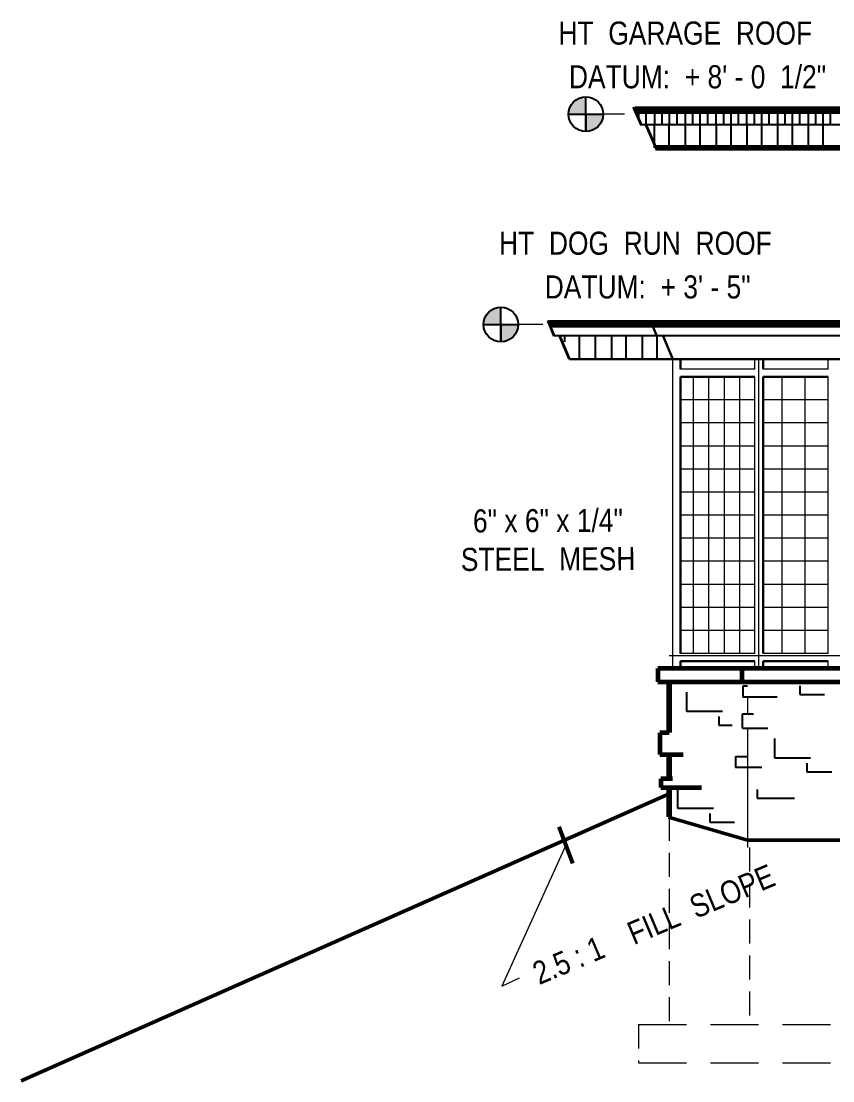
# Model space of a CAD drawing. Header units: inches. Extents: x 913 to 4010, y 85 to 6286.
# Drawn here: x 1212.2 to 1423.6, y 256.8 to 532.6 of the extents above; entities that cross this region are included whole.
import ezdxf

# ---------------------------------------------------------------- set-up
doc = ezdxf.new("R2010")
doc.units = ezdxf.units.IN
doc.header["$MEASUREMENT"] = 0
doc.linetypes.add('CENTER2', pattern=[1.125, 0.75, -0.125, 0.125, -0.125])
doc.linetypes.add('HIDDEN', pattern=[0.375, 0.25, -0.125])
for name, color, linetype, lineweight in [('BALCONY', 7, 'Continuous', 9), ('FINISHED GRADE', 3, 'Continuous', 50), ('FOUNDATION', 7, 'HIDDEN', 20), ('GRID LAYOUT', 1, 'Continuous', 9)]:
    doc.layers.add(name, color=color, linetype=linetype, lineweight=lineweight)
for name, color, linetype in [('NORTH_ELEVATION', 7, 'Continuous'), ('SOUTH_ELEVATION', 7, 'Continuous'), ('SOUTH_ELEVATION_TEXT', 7, 'Continuous')]:
    doc.layers.add(name, color=color, linetype=linetype)
doc.styles.add('ARCHENT', font='technical.ttf', dxfattribs={"height": 6})
doc.styles.add('ARCHENTLTD', font='technical.ttf', dxfattribs={"height": 0.1875})
doc.dimstyles.new('ARCHENTLTD', dxfattribs={"dimscale": 0.05, "dimtxt": 0.1875, "dimasz": 3, "dimexe": 9, "dimexo": 1, "dimgap": 2.5, "dimtad": 0, "dimdec": 1, "dimzin": 1, "dimdsep": 46, "dimlunit": 4, "dimtxsty": 'ARCHENTLTD', "dimblk": 'ARCHTICK', "dimcen": 6, "dimclrd": 256, "dimclre": 256, "dimclrt": 256, "dimaunit": 1, "dimadec": 0, "dimazin": 0, "dimtfac": 1, "dimtdec": 1, "dimtofl": 0, "dimtmove": 1, "dimatfit": 3, "dimldrblk": 'ARCHTICK', "dimfxl": 1, "dimfrac": 2, "dimtolj": 1, "dimtzin": 0, "dimlwd": 9, "dimlwe": 9, "dimarcsym": 0})

# ---------------------------------------------------------------- blocks, each defined once
blk = doc.blocks.new('_ArchTick')
at = {"color": 0, "linetype": 'ByBlock', "const_width": 0.15}
blk.add_lwpolyline([(-0.5, -0.5), (0.5, 0.5)], dxfattribs=at)

msp = doc.modelspace()

# ---------------------------------------------------------------- hatches: boundary and pattern name
at = {"layer": 'SOUTH_ELEVATION_TEXT', "linetype": 'Continuous', "ltscale": 0.5}
h = msp.add_hatch(color=7, dxfattribs=at)
h.paths.add_polyline_path([(1359.24, 512.9), (1359.24, 508.4), (1354.74, 508.4, -0.414214)])
h.paths.add_polyline_path([(1359.24, 503.9), (1359.24, 508.4), (1363.74, 508.4, -0.414214)])
h = msp.add_hatch(color=7, dxfattribs=at)
h.paths.add_polyline_path([(1337.12, 458.16), (1337.12, 453.66), (1332.62, 453.66, -0.414214)])
h.paths.add_polyline_path([(1337.12, 449.16), (1337.12, 453.66), (1341.62, 453.66, -0.414214)])

# ---------------------------------------------------------------- linework, layer by layer
at = {"layer": 'FINISHED GRADE', "color": 3}
for p, q in [((1380.93, 331.51), (1212.2, 256.84)), ((1401.35, 319.47, 0.11), (1380.78, 325.49)), ((1426.14, 319.49), (1401.35, 319.47, 0.11))]:
    msp.add_line(p, q, dxfattribs=at)
at = {"layer": 'FOUNDATION', "ltscale": 25}
for p, q in [((1380.93, 325.51), (1380.93, 271.49)), ((1401.85, 317.56), (1401.85, 271.49)), ((1372.93, 271.49), (1372.93, 261.49))]:
    msp.add_line(p, q, dxfattribs=at)
at = {"layer": 'GRID LAYOUT', "lineweight": 5, "ltscale": 50}
for p, q in [((1369.3, 508.4, -1.73), (1359.21, 508.4, -1.73)), ((1348.07, 453.69, -1.73), (1337.12, 453.69, -1.73))]:
    msp.add_line(p, q, dxfattribs=at)
at = {"layer": 'NORTH_ELEVATION', "color": 93, "linetype": 'Continuous', "lineweight": 30, "ltscale": 0.5}
msp.add_line((1372.12, 509.16), (3589.58, 509.16), dxfattribs=at)
at = {"layer": 'NORTH_ELEVATION', "color": 93, "linetype": 'Continuous', "lineweight": -3, "ltscale": 0.5}
for p, q in [((1372.97, 509.44, -21.31), (1372.97, 507.23, -21.31)), ((1374.9, 509.44, -21.31), (1374.9, 505.65, -21.31)), ((1377.12, 509.44, -21.31), (1377.12, 505.65, -21.31)), ((1379.05, 509.44, -21.31), (1379.05, 505.65, -21.31)), ((1380.97, 509.44, -21.31), (1380.97, 505.65, -21.31)), ((1382.9, 509.44, -21.31), (1382.9, 505.65, -21.31)), ((1385.12, 509.44, -21.31), (1385.12, 505.65, -21.31)), ((1387.05, 509.44, -21.31), (1387.05, 505.65, -21.31)), ((1388.97, 509.44, -21.31), (1388.97, 505.65, -21.31)), ((1390.9, 509.44, -21.31), (1390.9, 505.65, -21.31)), ((1393.12, 509.44, -21.31), (1393.12, 505.65, -21.31)), ((1395.05, 509.45, -21.31), (1395.05, 505.65, -21.31)), ((1396.97, 509.45, -21.31), (1396.97, 505.65, -21.31)), ((1398.9, 509.45, -21.31), (1398.9, 505.65, -21.31)), ((1401.12, 509.45, -21.31), (1401.12, 505.65, -21.31)), ((1403.05, 509.45, -21.31), (1403.05, 505.65, -21.31)), ((1404.97, 509.45, -21.31), (1404.97, 505.65, -21.31)), ((1406.9, 509.45, -21.31), (1406.9, 505.65, -21.31)), ((1409.12, 509.45, -21.31), (1409.12, 505.65, -21.31)), ((1411.05, 509.45, -21.31), (1411.05, 505.65, -21.31)), ((1412.97, 509.45, -21.31), (1412.97, 505.65, -21.31)), ((1414.9, 509.45, -21.31), (1414.9, 505.65, -21.31)), ((1417.12, 509.45, -21.31), (1417.12, 505.65, -21.31)), ((1419.05, 509.45, -21.31), (1419.05, 505.65, -21.31)), ((1420.97, 509.45, -21.31), (1420.97, 505.65, -21.31)), ((1422.9, 509.45, -21.31), (1422.9, 505.65, -21.31))]:
    msp.add_line(p, q, dxfattribs=at)
at = {"layer": 'NORTH_ELEVATION', "color": 49, "linetype": 'Continuous', "ltscale": 0.5}
for p, q in [((1377.07, 505.65, -21.31), (1377.07, 499.65, -21.31)), ((1380.87, 505.65, -21.31), (1380.87, 499.65, -21.31)), ((1385.07, 505.65, -21.31), (1385.07, 499.65, -21.31)), ((1388.96, 505.65, -21.31), (1388.96, 499.65, -21.31)), ((1393.15, 505.65, -21.31), (1393.15, 499.65, -21.31)), ((1396.96, 505.65, -21.31), (1396.96, 499.65, -21.31)), ((1401.15, 505.65, -21.31), (1401.15, 499.65, -21.31)), ((1404.96, 505.65, -21.31), (1404.96, 499.65, -21.31)), ((1409.15, 505.65, -21.31), (1409.15, 499.65, -21.31)), ((1412.96, 505.65, -21.31), (1412.96, 499.65, -21.31)), ((1417.15, 505.65, -21.31), (1417.15, 499.65, -21.31)), ((1420.96, 505.65, -21.31), (1420.96, 499.65, -21.31)), ((1353.7, 450.66, -1.56), (1353.7, 449.16, -1.56)), ((1357.51, 450.66, -1.56), (1357.51, 444.66, -1.56)), ((1361.7, 450.66, -1.56), (1361.7, 444.66, -1.56)), ((1365.89, 450.66, -1.56), (1365.89, 444.66, -1.56)), ((1369.7, 450.66, -1.56), (1369.7, 444.66, -1.56)), ((1373.89, 450.66, -1.56), (1373.89, 444.66, -1.56)), ((1377.7, 450.66, -1.56), (1377.7, 444.66, -1.56))]:
    msp.add_line(p, q, dxfattribs=at)
at = {"layer": 'NORTH_ELEVATION', "color": 27, "linetype": 'Continuous', "lineweight": 20, "ltscale": 0.5}
for p, q in [((1405.38, 371.2, 1.17), (1405.38, 371.2, 1.17)), ((1405.35, 367.49, 1.17), (1405.35, 367.49, 1.17)), ((1406.55, 368.41, 1.17), (1406.55, 368.41, 1.17)), ((1402.66, 365.01), (1402.66, 365.01)), ((1401.97, 359), (1401.97, 359)), ((1403.05, 358.57), (1403.05, 358.57)), ((1403.36, 354.46), (1403.36, 354.46)), ((1402.65, 351.81), (1402.65, 351.81))]:
    msp.add_line(p, q, dxfattribs=at)
at = {"layer": 'NORTH_ELEVATION', "color": 1, "linetype": 'CENTER2', "lineweight": 5, "ltscale": 150}
msp.add_line((1380.93, 367.49), (1692.03, 367.49), dxfattribs=at)
at = {"layer": 'NORTH_ELEVATION', "linetype": 'HIDDEN', "lineweight": 5, "ltscale": 50}
for p, q in [((1372.93, 271.49), (1438.13, 271.49)), ((1372.93, 261.49), (1426.13, 261.49))]:
    msp.add_line(p, q, dxfattribs=at)
at = {"layer": 'NORTH_ELEVATION', "color": 93, "linetype": 'Continuous', "ltscale": 0.5}
for points, const_width, elevation in [([(1372.01, 509.44), (2113.74, 509.16)], 2, -19.31), ([(1349.71, 453.86), (1426.14, 453.87)], 2, -1.56), ([(1350.95, 450.78), (1426.14, 450.78)], 0.5, -1.56)]:
    msp.add_lwpolyline(points, dxfattribs=dict(at, const_width=const_width, elevation=elevation))
at = {"layer": 'NORTH_ELEVATION', "color": 93, "linetype": 'Continuous', "ltscale": 0.5, "const_width": 0.5}
for points in [[(1408.4, 509.04), (3589.53, 509.04)], [(1373.35, 505.66), (1788.73, 505.66)], [(1403.99, 505.66), (1788.73, 505.66)], [(1404.91, 505.66), (1788.73, 505.66)], [(1407.04, 505.66), (3588.17, 505.67)]]:
    msp.add_lwpolyline(points, dxfattribs=at)
at = {"layer": 'NORTH_ELEVATION', "color": 27, "linetype": 'Continuous', "lineweight": 60, "ltscale": 0.5, "const_width": 1.5}
for points in [[(1380.92, 360.67), (1380.92, 347.42)], [(1380.92, 341.79), (1380.92, 335.51)], [(1380.92, 333.24), (1380.93, 325.51)]]:
    msp.add_lwpolyline(points, dxfattribs=at)
at = {"layer": 'SOUTH_ELEVATION', "color": 93, "linetype": 'Continuous', "lineweight": 30, "ltscale": 50}
for p, q in [((1373.68, 505.66, -21.31), (1372.24, 509.05, -21.31)), ((1377.75, 450.66), (1376.39, 453.86))]:
    msp.add_line(p, q, dxfattribs=at)
at = {"layer": 'SOUTH_ELEVATION', "color": 7, "linetype": 'Continuous', "lineweight": 30, "ltscale": 50}
msp.add_line((1381.88, 444.66), (1379.34, 450.66), dxfattribs=at)
at = {"layer": 'SOUTH_ELEVATION', "color": 7, "linetype": 'Continuous', "lineweight": 30, "ltscale": 100}
msp.add_line((1426.14, 444.66, -1.56), (1354.96, 444.66, -1.56), dxfattribs=at)
at = {"layer": 'SOUTH_ELEVATION', "color": 5, "lineweight": 20, "ltscale": 100}
for p, q in [((1381.93, 364.17, -3.13), (1381.93, 444.4)), ((1403.22, 442.04, -1.61), (1403.22, 444.66, -1.56)), ((1403.22, 368.04, -3.05), (1403.22, 440.04, -1.65)), ((1403.22, 380.04, -0.4), (1383.93, 380.04, -0.4)), ((1422.35, 380.04, -1.96), (1405.42, 380.04, -1.96)), ((1403.22, 374.04, -0.4), (1383.93, 374.04, -0.4)), ((1422.35, 374.04, -1.96), (1405.42, 374.04, -1.96)), ((1403.22, 368.04, -0.4), (1383.93, 368.04, -0.4)), ((1403.22, 364.17, -3.13), (1403.22, 366.04, -3.09))]:
    msp.add_line(p, q, dxfattribs=at)
at = {"layer": 'SOUTH_ELEVATION', "color": 5, "lineweight": 30, "ltscale": 100}
for p, q in [((1383.93, 442.04, -0.09), (1383.93, 444.4)), ((1405.42, 442.04, -1.62), (1405.42, 444.66, -1.56)), ((1383.93, 368.04, -2.98), (1383.93, 440.04, -0.17)), ((1405.42, 368.04, -3.07), (1405.42, 440.04, -1.65)), ((1383.93, 364.17, -3.13), (1383.93, 366.04, -3.05)), ((1405.42, 364.17, -3.13), (1405.42, 366.04, -3.1))]:
    msp.add_line(p, q, dxfattribs=at)
at = {"layer": 'SOUTH_ELEVATION', "color": 5, "lineweight": 9, "ltscale": 100}
for p, q in [((1404.32, 364.17, -3.13), (1404.32, 444.66)), ((1422.35, 442.05, -1.62), (1422.35, 444.66, -1.56)), ((1387.31, 368.04, -0.4), (1387.31, 440.04, -0.4)), ((1391.31, 368.04, -0.4), (1391.31, 440.04, -0.4)), ((1395.31, 368.04, -0.4), (1395.31, 440.04, -0.4)), ((1399.31, 368.04, -0.4), (1399.31, 440.04, -0.4)), ((1410.35, 368.04, -1.96), (1410.35, 440.04, -1.96)), ((1416.35, 368.04, -1.96), (1416.35, 440.04, -1.96)), ((1422.35, 368.04, -3.07), (1422.35, 440.07, -1.65)), ((1403.22, 434.04, -0.4), (1383.93, 434.04, -0.4)), ((1422.35, 434.04, -1.96), (1405.42, 434.04, -1.96)), ((1403.22, 428.04, -0.4), (1383.93, 428.04, -0.4)), ((1422.35, 428.04, -1.96), (1405.42, 428.04, -1.96)), ((1403.22, 422.04, -0.4), (1383.93, 422.04, -0.4)), ((1422.35, 422.04, -1.96), (1405.42, 422.04, -1.96)), ((1403.22, 416.04, -0.4), (1383.93, 416.04, -0.4)), ((1422.35, 416.04, -1.96), (1405.42, 416.04, -1.96)), ((1403.22, 410.04, -0.4), (1383.93, 410.04, -0.4)), ((1422.35, 410.04, -1.96), (1405.42, 410.04, -1.96)), ((1403.22, 404.04, -0.4), (1383.93, 404.04, -0.4)), ((1422.35, 404.04, -1.96), (1405.42, 404.04, -1.96)), ((1403.22, 398.04, -0.4), (1383.93, 398.04, -0.4)), ((1422.35, 398.04, -1.96), (1405.42, 398.04, -1.96)), ((1403.22, 392.04, -0.4), (1383.93, 392.04, -0.4)), ((1422.35, 392.04, -1.96), (1405.42, 392.04, -1.96)), ((1403.22, 386.04, -0.4), (1383.93, 386.04, -0.4)), ((1422.35, 386.04, -1.96), (1405.42, 386.04, -1.96)), ((1422.35, 364.17, -3.13), (1422.35, 366.04, -3.1))]:
    msp.add_line(p, q, dxfattribs=at)
at = {"layer": 'SOUTH_ELEVATION', "color": 5, "linetype": 'Continuous', "lineweight": 20, "ltscale": 100}
for p, q in [((1403.22, 442.04, -0.4), (1383.93, 442.04, -0.4)), ((1422.35, 442.05, -1.62), (1405.42, 442.04, -1.96)), ((1403.22, 368.04, -0.4), (1383.93, 368.04, -0.4)), ((1422.35, 368.04, -0.63), (1405.42, 368.04, -1.96))]:
    msp.add_line(p, q, dxfattribs=at)
at = {"layer": 'SOUTH_ELEVATION', "color": 5, "linetype": 'Continuous', "lineweight": 30, "ltscale": 100}
for p, q in [((1403.22, 440.04, -0.4), (1383.93, 440.04, -0.4)), ((1422.35, 440.07, -1.65), (1405.42, 440.04, -1.96)), ((1403.22, 366.04, -0.4), (1383.93, 366.04, -0.4)), ((1422.35, 366.04, -1.96), (1405.42, 366.04, -1.96))]:
    msp.add_line(p, q, dxfattribs=at)
at = {"layer": 'SOUTH_ELEVATION', "color": 7, "linetype": 'Continuous', "lineweight": 20, "ltscale": 0.5}
msp.add_line((1389.87, 376.03, 1.17), (1389.87, 376.03, 1.17), dxfattribs=at)
at = {"layer": 'SOUTH_ELEVATION', "color": 37, "linetype": 'Continuous', "ltscale": 0.75}
msp.add_line((1406.32, 373.59, 1.17), (1406.32, 373.59, 1.17), dxfattribs=at)
at = {"layer": 'SOUTH_ELEVATION', "color": 27, "linetype": 'Continuous', "lineweight": 20, "ltscale": 0.75}
for p, q in [((1406.36, 367.45, 1), (1406.36, 367.45, 1)), ((1402.71, 351.55, 1), (1402.71, 351.55, 1)), ((1402.46, 349.23, 1), (1402.46, 349.23, 1))]:
    msp.add_line(p, q, dxfattribs=at)
at = {"layer": 'SOUTH_ELEVATION', "color": 27, "lineweight": 60, "ltscale": 100}
msp.add_line((1426.17, 364.17, -3.13), (1377.96, 364.17, -3.13), dxfattribs=at)
at = {"layer": 'SOUTH_ELEVATION', "color": 27, "lineweight": 60}
for p, q in [((1377.96, 364.17, -3.13), (1377.96, 360.67, -3.13)), ((1399.85, 364.17, -1.56), (1399.85, 360.67, -1.56)), ((1377.96, 360.67, -3.13), (1380.96, 360.67)), ((1380.96, 360.67), (1426.15, 360.67))]:
    msp.add_line(p, q, dxfattribs=at)
at = {"layer": 'SOUTH_ELEVATION', "color": 27, "linetype": 'Continuous', "ltscale": 0.5}
for p, q in [((1401.32, 359.53), (1400.1, 359.53)), ((1400.1, 359.53), (1400.1, 356.69)), ((1415.89, 360.97), (1406.58, 360.97)), ((1414.93, 359.66), (1414.93, 357.41)), ((1385.54, 352.94), (1385.54, 358.01)), ((1409.06, 356.69), (1400.1, 356.69)), ((1414.93, 357.41), (1421.42, 357.41)), ((1394.85, 352.94), (1385.54, 352.94)), ((1393.89, 351.63), (1393.89, 349.37)), ((1400.08, 348.64), (1400.08, 352.31)), ((1400.08, 352.3), (1402.92, 352.3)), ((1393.89, 349.37), (1397.32, 349.37)), ((1400.08, 348.64), (1406.6, 348.64)), ((1408.47, 340.84), (1408.47, 345.91)), ((1398.19, 341.23), (1398.19, 338.38)), ((1398.19, 341.23), (1401.32, 341.23)), ((1417.78, 340.84), (1408.47, 340.84)), ((1416.82, 339.53), (1416.82, 337.27)), ((1405.11, 338.38), (1398.19, 338.38)), ((1416.82, 337.27), (1423.31, 337.27)), ((1383.16, 327.71), (1383.16, 332.78)), ((1403.89, 332.66), (1403.89, 330.41)), ((1403.89, 330.41), (1413.61, 330.41)), ((1392.46, 327.71), (1383.16, 327.71)), ((1391.5, 326.4), (1391.5, 324.14)), ((1391.5, 324.14), (1397.99, 324.14))]:
    msp.add_line(p, q, dxfattribs=at)
at = {"layer": 'SOUTH_ELEVATION', "color": 27, "linetype": 'Continuous', "lineweight": 20, "ltscale": 50}
for p, q in [((1401.32, 356.69), (1401.32, 352.3)), ((1401.32, 348.64), (1401.35, 317.56, 0.12))]:
    msp.add_line(p, q, dxfattribs=at)
at = {"layer": 'SOUTH_ELEVATION', "color": 27, "linetype": 'Continuous', "lineweight": 60, "ltscale": 0.5}
for p, q in [((1378.48, 347.42), (1378.48, 341.73)), ((1380.92, 347.42), (1378.48, 347.42)), ((1378.48, 341.73), (1384.58, 341.73))]:
    msp.add_line(p, q, dxfattribs=at)
at = {"layer": 'SOUTH_ELEVATION', "color": 27, "linetype": 'Continuous', "lineweight": 60, "ltscale": 0.75}
for p, q in [((1381.85, 335.44), (1378.73, 335.44)), ((1378.73, 335.44), (1378.73, 333.18)), ((1378.73, 333.18), (1389.33, 333.18))]:
    msp.add_line(p, q, dxfattribs=at)
at = {"layer": 'SOUTH_ELEVATION', "color": 93, "linetype": 'Continuous', "ltscale": 0.5, "const_width": 0.75}
for points, elevation in [([(1371.61, 510.26), (1373.67, 505.65)], -21.31), ([(1349.36, 454.72), (1351, 450.65)], -1.56)]:
    msp.add_lwpolyline(points, dxfattribs=dict(at, elevation=elevation))
at = {"layer": 'SOUTH_ELEVATION', "color": 7, "linetype": 'Continuous', "ltscale": 0.5, "const_width": 0.75}
for points, elevation in [([(1374.92, 505.58), (1377.78, 499.03)], -21.31), ([(1352.44, 450.66), (1354.96, 444.66)], -1.56)]:
    msp.add_lwpolyline(points, dxfattribs=dict(at, elevation=elevation))
at = {"layer": 'SOUTH_ELEVATION', "color": 7, "linetype": 'Continuous', "ltscale": 0.5, "const_width": 1.5}
msp.add_lwpolyline([(1836.73, 499.66), (1377.5, 499.66)], dxfattribs=at)
at = {"layer": 'SOUTH_ELEVATION_TEXT', "color": 7, "linetype": 'Continuous', "ltscale": 0.5}
for p, q in [((1359.24, 503.9, -1.73), (1359.24, 512.9, -1.73)), ((1354.74, 508.4, -1.73), (1363.74, 508.4, -1.73)), ((1359.24, 508.4, -1.73), (1359.24, 503.9, -1.73)), ((1337.12, 449.16, -1.73), (1337.12, 458.16, -1.73)), ((1332.62, 453.66, -1.73), (1341.62, 453.66, -1.73)), ((1337.12, 453.66, -1.73), (1337.12, 449.16, -1.73))]:
    msp.add_line(p, q, dxfattribs=at)
for centre in [(1359.24, 508.4, -1.73), (1337.12, 453.66, -1.73)]:
    msp.add_circle(centre, 4.5, dxfattribs=at)

# ---------------------------------------------------------------- texts
at = {"layer": 'SOUTH_ELEVATION_TEXT', "color": 7, "linetype": 'Continuous', "ltscale": 0.5, "char_height": 6, "attachment_point": 5, "style": 'ARCHENT'}
for s, insert, width in [('HT  GARAGE  ROOF', (1385.14, 529.47), 93.75), ('DATUM:  + 8\' - 0  1/2"', (1388.33, 518.09), 94.5), ('HT  DOG  RUN  ROOF', (1372.15, 474.78), 93.75), ('DATUM:  + 3\' - 5"', (1375.34, 463.4), 94.5)]:
    msp.add_mtext(s, dxfattribs=dict(at, insert=insert, width=width))
for s, insert, width, rotation in [('6" x 6" x 1/4" \\PSTEEL  MESH', (1349.39, 397.59), 93.75, 0.2661), ('2.5 : 1    FILL  SLOPE', (1376.93, 297.52), 93.625, 22.8672)]:
    msp.add_mtext(s, dxfattribs=dict(at, insert=insert, width=width, rotation=rotation))

# ---------------------------------------------------------------- leaders
at = {"layer": 'BALCONY', "color": 7, "linetype": 'Continuous', "lineweight": 9, "ltscale": 150}
msp.add_leader([(1354.04, 318.18), (1337.36, 281.44), (1342.01, 283.65)], dimstyle='ARCHENTLTD', override={"dimasz": 144, "dimgap": 1, "dimtad": 0}, dxfattribs=at)

doc.saveas('drawing.dxf')
